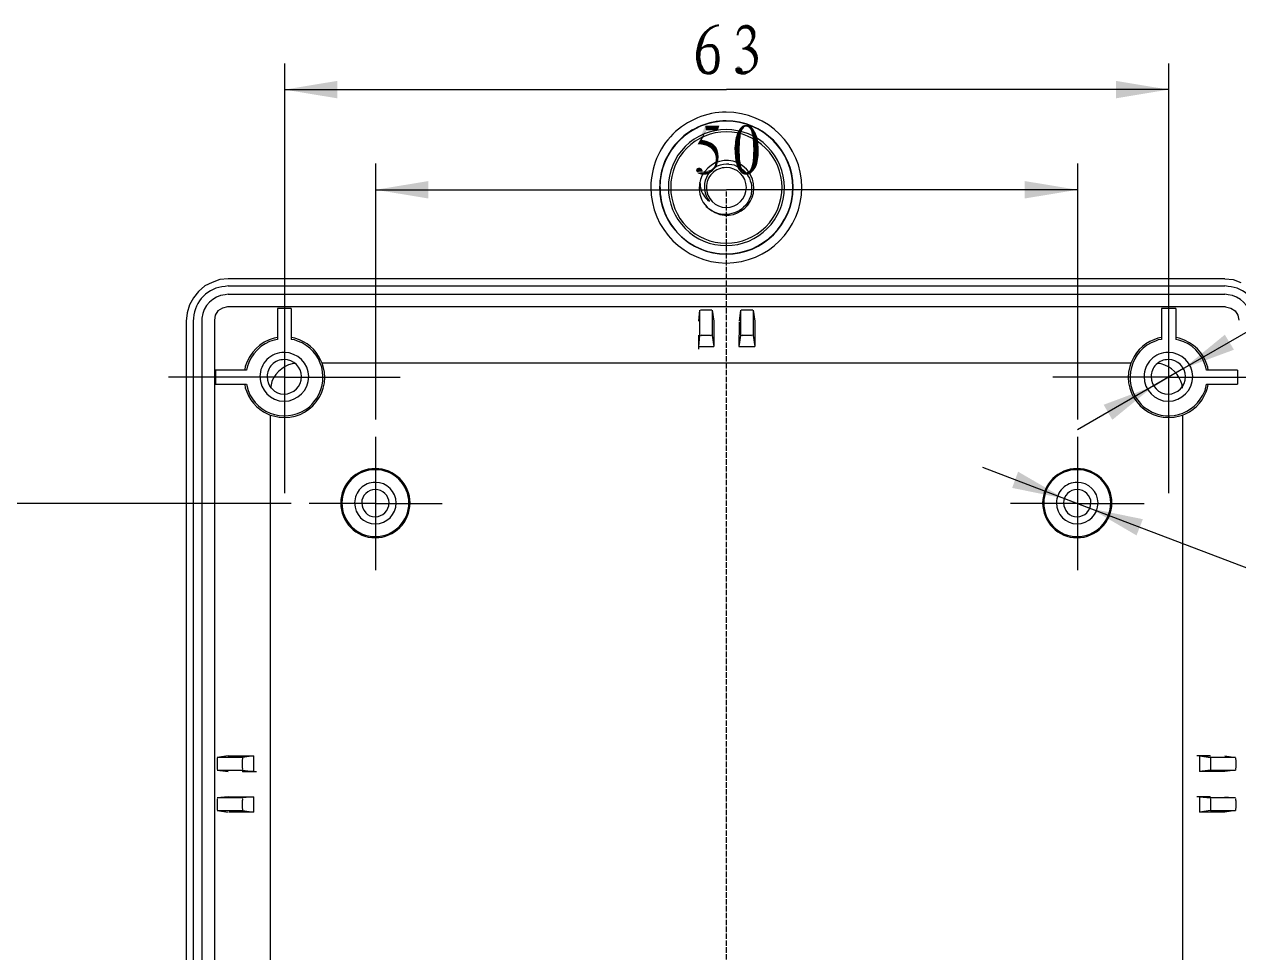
# Model space of a CAD drawing. Header units: millimetres. Extents: x 4 to 529, y -167 to 297.
# Drawn here: x 398.4 to 484.9, y 98.1 to 164.3 of the extents above; entities that cross this region are included whole.
import ezdxf

# ---------------------------------------------------------------- set-up
doc = ezdxf.new("R2010")
doc.units = ezdxf.units.MM
doc.linetypes.add('PDF_IMPORT', pattern=[1, 0.8, -0.2])
doc.layers.add('PDF_图层 1', color=7, linetype='Continuous', true_color=0x231f20)

msp = doc.modelspace()

# ---------------------------------------------------------------- linework, layer by layer
at = {"layer": 'PDF_图层 1', "color": 7, "lineweight": -3, "true_color": 0xffffff}
for points in [[(416.942, 161.468), (416.942, 145.351)], [(479.942, 161.468), (479.942, 145.351)], [(416.942, 159.605), (448.442, 159.605)], [(479.942, 159.605), (448.442, 159.605)], [(423.435, 154.327), (423.435, 136.093)], [(448.612, 154.299), (448.442, 154.299)], [(448.612, 154.299), (448.809, 154.27)], [(448.809, 154.27), (448.979, 154.242)], [(448.979, 154.242), (449.148, 154.157)], [(449.148, 154.158), (449.317, 154.073)], [(449.317, 154.073), (449.487, 153.988)], [(473.45, 154.327), (473.45, 136.093)], [(449.487, 153.988), (449.628, 153.875)], [(449.628, 153.875), (449.741, 153.762)], [(449.741, 153.762), (449.882, 153.621)], [(450.136, 153.565), (449.995, 153.762), (449.854, 153.932)], [(449.882, 153.621), (449.967, 153.452)], [(449.967, 153.452), (450.08, 153.283)], [(450.079, 153.283), (450.136, 153.113)], [(423.435, 152.464), (448.443, 152.464)], [(446.523, 153.029), (446.551, 152.887)], [(446.551, 152.887), (446.551, 152.746)], [(446.551, 152.746), (446.579, 152.605)], [(446.579, 152.605), (446.636, 152.464)], [(446.636, 152.464), (446.664, 152.351)], [(446.664, 152.351), (446.721, 152.21)], [(473.45, 152.464), (448.442, 152.464)], [(450.136, 153.113), (450.192, 152.944)], [(450.192, 152.944), (450.221, 152.746)], [(450.22, 152.379), (450.192, 152.182)], [(450.22, 152.746), (450.22, 152.549)], [(450.22, 152.549), (450.22, 152.379)], [(446.664, 151.787), (446.777, 151.561), (446.918, 151.391)], [(446.721, 152.21), (446.805, 152.097)], [(446.805, 152.097), (446.862, 151.984)], [(446.862, 151.984), (446.946, 151.899)], [(446.946, 151.899), (447.031, 151.786)], [(447.031, 151.787), (447.116, 151.702)], [(447.116, 151.702), (447.229, 151.645)], [(449.91, 151.504), (449.797, 151.335)], [(449.995, 151.645), (449.91, 151.504)], [(450.079, 151.843), (449.995, 151.646)], [(450.164, 152.012), (450.08, 151.843)], [(450.192, 152.182), (450.164, 152.012)], [(446.975, 151.307), (447.116, 151.166), (447.313, 151.024)], [(448.442, 150.714), (448.64, 150.714)], [(448.809, 150.77), (448.64, 150.714)], [(449.007, 150.827), (448.809, 150.77)], [(449.176, 150.883), (449.007, 150.827)], [(449.346, 150.968), (449.176, 150.883)], [(449.515, 151.081), (449.345, 150.968)], [(449.656, 151.222), (449.515, 151.081)], [(449.797, 151.335), (449.656, 151.222)], [(416.942, 147.355), (416.942, 144.109)], [(479.942, 147.355), (479.942, 144.109)], [(412.934, 146.113), (412.342, 146.057), (411.777, 145.859), (411.269, 145.605), (410.817, 145.21), (410.451, 144.758), (410.168, 144.25), (409.999, 143.686), (409.942, 143.093)], [(412.934, 145.605), (412.709, 145.577)], [(483.95, 146.113), (412.934, 146.113)], [(412.934, 145.605), (483.95, 145.605)], [(483.95, 146.113), (484.543, 146.057)], [(484.176, 145.577), (483.95, 145.605)], [(484.543, 146.057), (485.08, 145.859)], [(412.934, 145.013), (412.709, 144.984)], [(412.934, 145.013), (483.95, 145.013)], [(484.176, 144.984), (483.95, 145.012)], [(412.878, 144.109), (412.511, 144.025), (412.2, 143.827), (412.003, 143.517), (411.946, 143.178)], [(484.007, 144.109), (412.878, 144.109)], [(416.434, 143.996), (416.434, 141.795)], [(417.422, 143.996), (416.434, 143.996)], [(416.942, 144.109), (416.942, 139.113)], [(417.422, 143.996), (417.422, 141.795)], [(446.523, 143.883), (446.438, 143.093)], [(446.523, 143.883), (446.523, 142.077)], [(447.398, 143.883), (447.313, 143.883), (447.257, 143.883), (447.172, 143.883), (447.087, 143.883), (447.003, 143.883), (446.89, 143.883), (446.805, 143.883), (446.72, 143.883), (446.664, 143.883), (446.579, 143.883)], [(447.426, 143.883), (447.426, 142.077)], [(447.426, 143.883), (447.539, 143.093)], [(449.43, 143.883), (449.346, 143.093)], [(449.43, 143.883), (449.43, 142.077)], [(450.305, 143.883), (450.221, 143.883), (450.164, 143.883), (450.079, 143.883), (449.995, 143.883), (449.882, 143.883), (449.797, 143.883), (449.684, 143.883), (449.6, 143.883), (449.543, 143.883), (449.487, 143.883)], [(450.334, 143.883), (450.334, 142.077)], [(450.334, 143.883), (450.446, 143.093)], [(479.434, 143.996), (479.434, 141.795)], [(480.45, 143.996), (479.434, 143.996)], [(479.942, 144.109), (479.942, 139.113)], [(480.45, 143.996), (480.45, 141.795)], [(484.007, 144.109), (484.374, 144.025)], [(484.374, 144.025), (484.684, 143.827)], [(484.684, 143.827), (484.882, 143.516)], [(409.943, 143.093), (409.943, -2.919)], [(410.451, 143.319), (410.422, 143.093)], [(410.422, 143.093), (410.422, -2.919)], [(411.043, 143.319), (411.043, 143.093)], [(411.043, 143.093), (411.043, -2.919)], [(411.946, 143.178), (411.946, -2.975)], [(447.539, 143.093), (447.539, 142.811), (447.539, 142.133)], [(449.346, 143.037), (449.346, 142.67)], [(450.447, 143.093), (450.447, 142.811), (450.447, 142.133)], [(486.716, 143.008), (479.942, 139.113)], [(484.882, 143.516), (484.938, 143.178)], [(416.434, 141.936), (416.209, 141.879)], [(417.676, 141.879), (417.451, 141.936)], [(446.438, 142.105), (446.438, 141.287)], [(446.523, 142.077), (446.438, 141.287)], [(446.438, 142.077), (446.438, 141.399), (446.438, 141.089)], [(446.579, 142.105), (446.636, 142.077)], [(446.692, 142.105), (446.636, 142.077)], [(446.692, 142.105), (446.777, 142.105), (446.89, 142.105), (446.975, 142.105), (447.087, 142.105), (447.172, 142.105), (447.257, 142.105), (447.313, 142.077)], [(447.398, 142.105), (447.313, 142.077)], [(447.426, 142.077), (447.539, 141.287)], [(447.539, 142.105), (447.539, 141.287)], [(449.317, 142.105), (449.317, 141.287)], [(449.43, 142.077), (449.317, 141.287)], [(449.346, 142.67), (449.346, 142.133)], [(449.487, 142.105), (449.543, 142.077)], [(449.6, 142.105), (449.543, 142.077)], [(449.6, 142.105), (449.684, 142.105), (449.769, 142.105), (449.882, 142.105), (449.995, 142.105), (450.079, 142.105), (450.164, 142.105), (450.221, 142.077)], [(450.305, 142.105), (450.221, 142.077)], [(450.334, 142.077), (450.446, 141.287)], [(450.447, 142.105), (450.447, 141.287)], [(479.406, 141.936), (479.18, 141.879)], [(480.704, 141.879), (480.479, 141.936)], [(416.434, 141.795), (416.209, 141.738)], [(417.874, 141.682), (417.648, 141.766), (417.422, 141.795)], [(446.438, 141.287), (447.539, 141.287)], [(449.317, 141.287), (450.446, 141.287)], [(479.434, 141.795), (479.208, 141.766), (479.011, 141.682)], [(480.676, 141.738), (480.45, 141.795)], [(419.624, 140.101), (419.539, 140.299)], [(477.345, 140.299), (477.261, 140.101)], [(412.031, 139.593), (412.031, 138.605)], [(414.233, 139.593), (412.031, 139.593)], [(414.148, 139.875), (414.12, 139.65)], [(414.289, 139.819), (414.233, 139.593)], [(417.705, 140.073), (417.479, 140.045)], [(477.261, 140.101), (419.624, 140.101)], [(419.708, 139.875), (419.624, 140.101)], [(477.261, 140.101), (477.176, 139.875)], [(479.406, 140.045), (479.18, 140.073)], [(481.015, 139.734), (479.942, 139.113)], [(482.652, 139.593), (482.596, 139.819)], [(484.854, 139.593), (482.652, 139.593)], [(482.765, 139.593), (482.737, 139.819)], [(484.854, 139.593), (484.854, 138.605)], [(416.942, 139.113), (411.947, 139.113), (408.672, 139.113)], [(412.031, 138.605), (414.233, 138.605)], [(414.12, 138.577), (414.148, 138.351)], [(414.233, 138.605), (414.346, 138.154)], [(415.983, 138.549), (415.955, 138.323)], [(416.942, 139.113), (416.942, 134.089), (416.942, 130.843)], [(416.942, 139.113), (421.938, 139.113), (425.184, 139.113)], [(479.942, 139.113), (474.946, 139.113), (471.7, 139.113)], [(479.942, 139.113), (473.45, 135.359)], [(479.942, 139.113), (478.87, 138.464)], [(479.942, 139.113), (479.942, 134.089), (479.942, 130.843)], [(479.942, 139.113), (484.938, 139.113), (488.184, 139.113)], [(480.93, 138.323), (480.902, 138.549)], [(482.539, 138.153), (482.652, 138.605)], [(482.652, 138.605), (484.854, 138.605)], [(482.708, 138.351), (482.765, 138.577)], [(418.721, 136.996), (418.89, 137.166), (419.031, 137.335)], [(477.854, 137.335), (477.995, 137.166), (478.164, 136.996)], [(415.729, 136.488), (415.926, 136.404)], [(415.926, 136.404), (415.926, 3.771)], [(415.926, 136.404), (416.152, 136.347)], [(480.733, 136.347), (480.93, 136.404)], [(480.93, 136.404), (481.156, 136.488)], [(480.93, 136.404), (480.93, 3.771)], [(423.435, 134.851), (423.435, 130.109)], [(473.45, 134.851), (473.45, 130.109)], [(466.676, 132.678), (473.45, 130.109)], [(417.422, 130.109), (394.813, 130.109)], [(423.435, 130.109), (418.693, 130.109)], [(423.435, 130.109), (423.435, 125.339)], [(423.435, 130.109), (428.176, 130.109)], [(473.45, 130.109), (468.68, 130.109)], [(472.519, 130.448), (473.45, 130.109)], [(473.45, 130.109), (474.382, 129.742)], [(473.45, 130.109), (487.507, 124.746), (512.317, 124.746), (490.499, 124.746)], [(473.45, 130.109), (473.45, 125.339)], [(473.45, 130.109), (478.192, 130.109)], [(412.934, 112.101), (412.144, 111.988)], [(413.951, 111.988), (412.144, 111.988)], [(412.144, 111.96), (412.144, 111.875), (412.144, 111.819), (412.144, 111.734), (412.144, 111.65), (412.144, 111.537), (412.144, 111.452), (412.144, 111.367), (412.144, 111.254), (412.144, 111.198), (412.144, 111.141)], [(412.934, 112.101), (413.217, 112.101), (413.894, 112.101)], [(413.922, 112.101), (414.741, 112.101)], [(413.951, 111.875), (413.922, 111.819)], [(413.922, 111.819), (413.922, 111.734)], [(413.922, 111.734), (413.922, 111.65)], [(413.922, 111.65), (413.922, 111.537)], [(414.741, 112.101), (413.95, 111.988)], [(413.951, 111.96), (413.951, 111.875)], [(414.741, 112.101), (414.741, 111)], [(482.906, 112.101), (482.229, 112.101), (481.946, 112.101)], [(482.144, 112.101), (482.144, 111)], [(482.144, 112.101), (482.934, 112.101)], [(482.144, 112.101), (482.934, 111.988)], [(484.712, 111.988), (482.934, 111.988)], [(482.934, 111.96), (482.934, 111.875), (482.934, 111.819), (482.934, 111.734), (482.934, 111.65), (482.934, 111.537), (482.934, 111.452), (482.934, 111.339), (482.934, 111.254), (482.934, 111.198), (482.934, 111.141)], [(483.95, 112.101), (484.712, 111.988)], [(484.712, 111.96), (484.712, 111.875)], [(484.712, 111.875), (484.741, 111.819)], [(484.741, 111.819), (484.741, 111.734)], [(484.741, 111.734), (484.741, 111.65)], [(484.741, 111.65), (484.741, 111.537)], [(412.144, 111.085), (412.935, 111)], [(412.144, 111.085), (413.951, 111.085)], [(413.922, 111.537), (413.922, 111.452)], [(413.922, 111.452), (413.922, 111.339)], [(413.922, 111.339), (413.922, 111.254)], [(413.922, 111.254), (413.951, 111.198)], [(414.741, 111), (413.922, 111)], [(413.951, 111.198), (413.951, 111.141)], [(413.951, 111.085), (414.741, 111)], [(413.951, 111), (414.656, 111), (414.938, 111)], [(482.934, 111.085), (482.144, 111)], [(482.934, 111), (482.144, 111)], [(482.934, 111.085), (484.712, 111.085)], [(483.95, 111), (483.668, 111), (482.962, 111)], [(484.712, 111.085), (483.95, 111)], [(484.712, 111.198), (484.712, 111.141)], [(484.741, 111.254), (484.713, 111.198)], [(484.741, 111.537), (484.741, 111.452)], [(484.741, 111.452), (484.741, 111.367)], [(484.741, 111.367), (484.741, 111.254)], [(412.934, 109.194), (412.144, 109.109)], [(413.951, 109.109), (412.144, 109.109)], [(412.144, 109.053), (412.144, 108.996), (412.144, 108.94), (412.144, 108.827), (412.144, 108.742), (412.144, 108.658), (412.144, 108.545), (412.144, 108.46), (412.144, 108.375), (412.144, 108.319), (412.144, 108.234)], [(412.934, 109.194), (413.217, 109.194), (413.894, 109.194)], [(413.922, 109.194), (414.741, 109.194)], [(414.741, 109.194), (413.95, 109.109)], [(413.951, 109.053), (413.951, 108.968)], [(414.741, 109.194), (414.741, 108.093)], [(482.906, 109.194), (482.229, 109.194), (481.946, 109.194)], [(482.144, 109.194), (482.144, 108.093)], [(482.144, 109.194), (482.934, 109.194)], [(482.144, 109.194), (482.934, 109.109)], [(484.712, 109.109), (482.934, 109.109)], [(482.934, 109.053), (482.934, 108.968), (482.934, 108.912), (482.934, 108.827), (482.934, 108.742), (482.934, 108.63), (482.934, 108.545), (482.934, 108.46), (482.934, 108.375), (482.934, 108.319), (482.934, 108.234)], [(483.95, 109.194), (484.712, 109.109)], [(484.712, 109.053), (484.712, 108.968)], [(412.144, 108.206), (412.935, 108.093)], [(412.144, 108.206), (413.951, 108.206)], [(413.951, 108.968), (413.922, 108.912)], [(413.922, 108.912), (413.922, 108.827)], [(413.922, 108.827), (413.922, 108.742)], [(413.922, 108.742), (413.922, 108.629)], [(413.922, 108.629), (413.922, 108.545)], [(413.922, 108.545), (413.922, 108.46)], [(413.922, 108.46), (413.922, 108.347)], [(413.951, 108.319), (413.951, 108.234)], [(413.951, 108.206), (414.741, 108.093)], [(482.934, 108.206), (482.144, 108.093)], [(482.934, 108.206), (484.712, 108.206)], [(484.712, 108.206), (483.95, 108.093)], [(484.712, 108.968), (484.741, 108.912)], [(484.712, 108.319), (484.712, 108.234)], [(484.741, 108.375), (484.713, 108.319)], [(484.741, 108.912), (484.741, 108.827)], [(484.741, 108.827), (484.741, 108.742)], [(484.741, 108.742), (484.741, 108.658)], [(484.741, 108.658), (484.741, 108.545)], [(484.741, 108.545), (484.741, 108.46)], [(484.741, 108.46), (484.741, 108.375)], [(413.894, 108.093), (413.358, 108.093), (412.991, 108.093)], [(414.741, 108.093), (413.922, 108.093)], [(482.934, 108.093), (482.144, 108.093)], [(483.95, 108.093), (483.668, 108.093), (482.962, 108.093)]]:
    msp.add_lwpolyline(points, dxfattribs=at)
at = {"layer": 'PDF_图层 1', "color": 7, "linetype": 'PDF_IMPORT', "lineweight": -3, "ltscale": 0.487514, "true_color": 0xffffff}
msp.add_lwpolyline([(448.442, -12.177), (448.442, 152.351)], dxfattribs=at)
at = {"layer": 'PDF_图层 1', "color": 7, "lineweight": -3, "true_color": 0xffffff}
for centre, radius, start, end in [((448.412, 152.636), 5.361, 89.97456, 180.02544), ((448.421, 152.612), 5.385, 0.2316, 90.06916), ((448.406, 152.641), 4.734, 89.90564, 180.09436), ((448.422, 152.626), 4.734, 269.90564, 179.89825), ((448.401, 152.647), 4.108, 89.81601, 180.18399), ((448.426, 152.617), 4.758, 0.19644, 90.1436), ((448.432, 152.622), 4.132, 0.15075, 90.24035), ((448.39, 152.658), 3.927, 89.64408, 180.35592), ((448.443, 152.634), 3.951, 359.99357, 90.41423), ((448.486, 152.674), 1.625, 91.53944, 219.29741), ((448.4, 152.647), 1.398, 89.43519, 180.56481), ((448.436, 152.627), 5.385, 179.93084, 269.7684), ((448.43, 152.621), 4.758, 179.8564, 269.80356), ((448.41, 152.602), 4.71, 179.61384, 270.0441), ((448.425, 152.616), 4.132, 179.75965, 269.84925), ((448.414, 152.605), 3.951, 179.58577, 270.00643), ((448.397, 152.651), 5.409, 270.18693, 359.81307), ((448.402, 152.645), 4.782, 270.14598, 359.85402), ((448.407, 152.64), 4.156, 270.09278, 359.90722), ((448.419, 152.629), 3.975, 269.9335, 0.0665), ((448.408, 152.639), 1.446, 270.23973, 359.76027), ((448.339, 152.534), 1.823, 218.81161, 273.26342), ((416.903, 139.153), 1.711, 89.62695, 180.37305), ((416.905, 139.151), 1.205, 89.57118, 180.42882), ((479.903, 139.153), 1.711, 89.62695, 180.37305), ((479.905, 139.151), 1.205, 89.57118, 180.42882), ((416.905, 139.15), 1.759, 270.28622, 359.71378), ((416.903, 139.153), 1.253, 270.50195, 359.49805), ((479.905, 139.15), 1.759, 270.28622, 359.71378), ((479.903, 139.153), 1.253, 270.50195, 359.49805), ((416.942, 139.121), 2.771, 200.4388, 309.92856), ((423.408, 130.136), 2.457, 90.04113, 179.95887), ((423.385, 130.159), 2.349, 89.46998, 180.53002), ((423.432, 130.135), 2.373, 0.05237, 90.62568), ((473.424, 130.136), 2.457, 90.04113, 179.95887), ((473.4, 130.159), 2.349, 89.46998, 180.53002), ((473.448, 130.135), 2.373, 0.05237, 90.62568), ((423.396, 130.148), 1.458, 89.60388, 180.39612), ((473.412, 130.148), 1.458, 89.60388, 180.39612), ((423.398, 130.145), 0.952, 89.52116, 180.47884), ((473.414, 130.145), 0.952, 89.52116, 180.47884), ((423.408, 130.112), 2.373, 179.37432, 269.94763), ((423.384, 130.159), 2.506, 270.50195, 359.49805), ((423.408, 130.135), 2.397, 269.95185, 0.04815), ((423.396, 130.147), 1.506, 270.37573, 359.62427), ((423.394, 130.15), 1, 270.69331, 359.30669), ((473.424, 130.112), 2.373, 179.37432, 269.94763), ((473.4, 130.159), 2.506, 270.50195, 359.49805), ((473.424, 130.135), 2.397, 269.95185, 0.04815), ((473.412, 130.147), 1.506, 270.37573, 359.62427), ((473.41, 130.15), 1, 270.69331, 359.30669)]:
    msp.add_arc(centre, radius, start, end, dxfattribs=at)
for points in [[(449.854, 153.932), (448.327, 155.53), (445.795, 153.806), (446.664, 151.787)], [(449.854, 152.633), (449.854, 153.424), (449.204, 154.045), (448.414, 154.045)], [(447.313, 151.024), (449.027, 149.82), (451.13, 151.725), (450.136, 153.565)], [(447.003, 152.633), (447.003, 151.843), (447.624, 151.194), (448.414, 151.194)], [(412.709, 145.577), (411.495, 145.506), (410.54, 144.518), (410.451, 143.319)], [(486.434, 143.319), (486.337, 144.488), (485.376, 145.506), (484.176, 145.577)], [(412.709, 144.984), (411.825, 144.888), (411.155, 144.197), (411.043, 143.319)], [(485.841, 143.319), (485.712, 144.189), (485.057, 144.891), (484.176, 144.984)], [(416.209, 141.879), (415.176, 141.634), (414.485, 140.858), (414.148, 139.875)], [(416.209, 141.738), (415.33, 141.555), (414.471, 140.698), (414.289, 139.819)], [(419.539, 140.299), (419.104, 141.156), (418.589, 141.592), (417.676, 141.879)], [(419.031, 137.335), (420.265, 138.774), (419.673, 141.046), (417.874, 141.682)], [(479.011, 141.682), (477.22, 141.074), (476.593, 138.735), (477.854, 137.335)], [(479.18, 141.879), (478.379, 141.635), (477.662, 141.081), (477.345, 140.299)], [(482.596, 139.819), (482.351, 140.73), (481.608, 141.529), (480.676, 141.738)], [(482.737, 139.819), (482.408, 140.89), (481.761, 141.522), (480.704, 141.879)], [(418.664, 139.142), (418.664, 140.101), (417.874, 140.863), (416.914, 140.863)], [(418.156, 139.142), (418.156, 139.819), (417.592, 140.355), (416.914, 140.355)], [(481.664, 139.142), (481.664, 140.101), (480.874, 140.863), (479.914, 140.863)], [(481.156, 139.142), (481.156, 139.819), (480.591, 140.355), (479.914, 140.355)], [(417.479, 140.045), (416.818, 139.939), (416.079, 139.207), (415.983, 138.549)], [(416.152, 136.347), (418.298, 135.722), (420.295, 137.713), (419.708, 139.875)], [(477.176, 139.875), (476.57, 137.713), (478.588, 135.716), (480.733, 136.347)], [(480.902, 138.549), (480.717, 139.275), (480.142, 139.872), (479.406, 140.045)], [(415.192, 139.142), (415.192, 138.182), (415.954, 137.392), (416.914, 137.392)], [(415.7, 139.142), (415.7, 138.464), (416.237, 137.9), (416.914, 137.9)], [(478.192, 139.142), (478.192, 138.182), (478.955, 137.392), (479.914, 137.392)], [(478.7, 139.142), (478.7, 138.464), (479.237, 137.9), (479.914, 137.9)], [(414.148, 138.351), (414.387, 137.538), (414.947, 136.844), (415.729, 136.488)], [(478.164, 136.996), (479.715, 135.775), (481.798, 136.345), (482.539, 138.153)], [(481.156, 136.488), (481.9, 136.851), (482.513, 137.536), (482.708, 138.351)], [(425.89, 130.137), (425.89, 131.492), (424.761, 132.593), (423.406, 132.593)], [(475.906, 130.137), (475.906, 131.492), (474.777, 132.593), (473.422, 132.593)], [(424.902, 130.137), (424.902, 130.956), (424.225, 131.605), (423.406, 131.605)], [(474.918, 130.137), (474.918, 130.956), (474.241, 131.605), (473.422, 131.605)], [(424.394, 130.137), (424.394, 130.674), (423.943, 131.097), (423.406, 131.097)], [(474.41, 130.137), (474.41, 130.674), (473.958, 131.097), (473.422, 131.097)], [(420.951, 130.137), (420.951, 128.783), (422.051, 127.654), (423.406, 127.654)], [(421.938, 130.137), (421.938, 129.319), (422.588, 128.641), (423.406, 128.641)], [(422.447, 130.137), (422.447, 129.601), (422.87, 129.15), (423.406, 129.15)], [(470.966, 130.137), (470.966, 128.783), (472.067, 127.654), (473.422, 127.654)], [(471.954, 130.137), (471.954, 129.319), (472.604, 128.641), (473.422, 128.641)], [(472.463, 130.137), (472.463, 129.601), (472.886, 129.15), (473.422, 129.15)]]:
    msp.add_open_spline(points, degree=3, dxfattribs=at)
at = {"layer": 'PDF_图层 1', "color": 7, "true_color": 0xffffff, "transparency": 33554559}
for points in [[(446.72, 163.557), (447.031, 163.585), (447.144, 163.726)], [(446.862, 163.726), (446.72, 163.557), (447.144, 163.726)], [(446.721, 163.557), (446.947, 163.444), (447.031, 163.585)], [(447.059, 163.895), (446.862, 163.726), (447.285, 163.868)], [(446.862, 163.726), (447.144, 163.726), (447.285, 163.868)], [(447.059, 163.895), (447.426, 163.952), (447.568, 164.037)], [(447.059, 163.895), (447.285, 163.868), (447.426, 163.952)], [(447.257, 164.065), (447.06, 163.895), (447.568, 164.037)], [(447.454, 164.149), (447.257, 164.065), (447.906, 164.121)], [(447.257, 164.065), (447.737, 164.093), (447.906, 164.121)], [(447.257, 164.065), (447.568, 164.037), (447.737, 164.093)], [(447.68, 164.234), (447.454, 164.149), (447.906, 164.262)], [(447.906, 164.263), (447.455, 164.15), (447.906, 164.121)], [(449.176, 163.613), (449.148, 163.472), (449.318, 163.585)], [(449.148, 163.472), (449.29, 163.472), (449.317, 163.585)], [(449.176, 163.613), (449.318, 163.585), (449.345, 163.698)], [(449.204, 163.754), (449.177, 163.613), (449.345, 163.698)], [(449.261, 163.867), (449.204, 163.755), (449.458, 163.839)], [(449.204, 163.754), (449.402, 163.782), (449.458, 163.839)], [(449.204, 163.754), (449.345, 163.698), (449.402, 163.782)], [(449.317, 163.98), (449.261, 163.868), (449.684, 163.952)], [(449.261, 163.867), (449.6, 163.924), (449.684, 163.952)], [(449.261, 163.867), (449.515, 163.895), (449.6, 163.924)], [(449.261, 163.867), (449.458, 163.839), (449.515, 163.895)], [(449.402, 164.065), (449.317, 163.98), (450.334, 164.008)], [(449.317, 163.98), (449.684, 163.952), (450.334, 164.008)], [(450.136, 164.149), (449.402, 164.065), (450.249, 164.093)], [(449.487, 164.149), (449.402, 164.065), (450.136, 164.149)], [(450.249, 164.093), (449.402, 164.065), (450.334, 164.008)], [(449.571, 164.178), (449.487, 164.15), (450.051, 164.206)], [(450.051, 164.206), (449.487, 164.149), (450.136, 164.149)], [(449.656, 164.206), (449.571, 164.178), (450.051, 164.206)], [(449.797, 164.234), (449.656, 164.206), (449.967, 164.234)], [(449.967, 164.234), (449.656, 164.206), (450.051, 164.206)], [(449.684, 163.952), (449.769, 163.952), (450.334, 164.009)], [(449.769, 163.952), (449.882, 163.952), (450.334, 164.009)], [(449.882, 163.952), (449.967, 163.924), (450.333, 164.009)], [(450.334, 164.008), (449.967, 163.924), (450.418, 163.896)], [(449.967, 163.924), (450.051, 163.867), (450.418, 163.896)], [(450.051, 163.867), (450.108, 163.782), (450.418, 163.895)], [(450.418, 163.895), (450.108, 163.783), (450.475, 163.783)], [(450.108, 163.782), (450.164, 163.698), (450.474, 163.782)], [(450.475, 163.782), (450.164, 163.698), (450.503, 163.641)], [(450.164, 163.698), (450.192, 163.585), (450.503, 163.641)], [(450.193, 163.585), (450.22, 163.5), (450.503, 163.642)], [(450.503, 163.641), (450.221, 163.5), (450.503, 163.5)], [(446.382, 162.823), (446.325, 162.541), (446.693, 162.738)], [(446.325, 162.541), (446.664, 162.625), (446.692, 162.738)], [(446.467, 163.077), (446.382, 162.823), (446.805, 163.049)], [(446.382, 162.823), (446.749, 162.879), (446.805, 163.049)], [(446.382, 162.823), (446.693, 162.738), (446.749, 162.879)], [(446.579, 163.331), (446.467, 163.077), (446.862, 163.246)], [(446.467, 163.077), (446.805, 163.049), (446.862, 163.246)], [(446.72, 163.557), (446.579, 163.331), (446.947, 163.444)], [(446.579, 163.331), (446.862, 163.246), (446.946, 163.443)], [(447.595, 162.795), (446.664, 162.625), (447.708, 162.682)], [(446.918, 162.795), (446.664, 162.625), (447.595, 162.795)], [(447.003, 162.823), (446.919, 162.795), (447.454, 162.851)], [(447.454, 162.851), (446.919, 162.794), (447.596, 162.794)], [(447.314, 162.851), (447.003, 162.823), (447.455, 162.851)], [(447.2, 162.851), (447.003, 162.823), (447.313, 162.851)], [(447.087, 162.851), (447.003, 162.823), (447.2, 162.851)], [(449.91, 162.71), (449.769, 162.654), (450.108, 162.682)], [(449.995, 162.823), (449.91, 162.71), (450.277, 162.908)], [(449.91, 162.71), (450.108, 162.682), (450.277, 162.908)], [(450.108, 162.936), (449.995, 162.823), (450.277, 162.908)], [(450.164, 163.077), (450.108, 162.935), (450.39, 163.105)], [(450.108, 162.936), (450.277, 162.908), (450.39, 163.105)], [(450.22, 163.218), (450.164, 163.077), (450.39, 163.105)], [(450.22, 163.359), (450.475, 163.303), (450.503, 163.501)], [(450.22, 163.5), (450.22, 163.359), (450.503, 163.5)], [(450.22, 163.359), (450.22, 163.218), (450.475, 163.303)], [(450.22, 163.218), (450.39, 163.105), (450.475, 163.303)], [(446.325, 162.541), (446.269, 162.287), (446.749, 162.512)], [(446.269, 162.287), (446.664, 162.428), (446.749, 162.512)], [(446.269, 162.287), (446.608, 162.315), (446.664, 162.428)], [(446.608, 162.315), (446.269, 162.287), (446.608, 162.23)], [(446.269, 162.287), (446.269, 162.004), (446.608, 162.23)], [(446.608, 162.23), (446.269, 162.004), (446.608, 162.146)], [(446.269, 162.004), (446.579, 162.004), (446.608, 162.146)], [(446.579, 162.004), (446.269, 161.751), (446.579, 161.863)], [(446.269, 162.004), (446.269, 161.751), (446.579, 162.004)], [(446.579, 161.863), (446.269, 161.751), (446.608, 161.722)], [(446.325, 162.541), (446.946, 162.597), (447.087, 162.625)], [(446.664, 162.625), (446.325, 162.541), (447.087, 162.625)], [(446.325, 162.541), (446.833, 162.569), (446.946, 162.597)], [(446.325, 162.541), (446.749, 162.512), (446.833, 162.569)], [(446.664, 162.625), (447.087, 162.625), (447.708, 162.682)], [(447.087, 162.625), (447.257, 162.625), (447.708, 162.682)], [(447.257, 162.625), (447.341, 162.625), (447.708, 162.682)], [(447.341, 162.625), (447.427, 162.597), (447.708, 162.682)], [(447.426, 162.597), (447.511, 162.512), (447.793, 162.569)], [(447.709, 162.682), (447.427, 162.597), (447.793, 162.569)], [(447.511, 162.512), (447.539, 162.456), (447.793, 162.569)], [(447.793, 162.569), (447.539, 162.456), (447.878, 162.4)], [(447.539, 162.456), (447.596, 162.343), (447.878, 162.399)], [(447.595, 162.343), (447.624, 162.202), (447.878, 162.4)], [(447.878, 162.4), (447.624, 162.202), (447.906, 162.202)], [(447.624, 162.202), (447.652, 162.061), (447.906, 162.202)], [(447.906, 162.202), (447.652, 162.061), (447.934, 162.004)], [(447.652, 162.061), (447.652, 161.892), (447.934, 162.004)], [(447.934, 162.004), (447.652, 161.892), (447.962, 161.807)], [(447.652, 161.892), (447.652, 161.722), (447.963, 161.807)], [(449.571, 162.597), (449.571, 162.456), (449.684, 162.597)], [(449.571, 162.456), (449.769, 162.456), (450.362, 162.541)], [(449.684, 162.597), (449.572, 162.456), (450.362, 162.54)], [(450.249, 162.625), (449.684, 162.597), (450.362, 162.541)], [(449.769, 162.654), (449.685, 162.597), (450.249, 162.625)], [(450.108, 162.682), (449.769, 162.654), (450.249, 162.625)], [(450.362, 162.541), (449.769, 162.456), (450.447, 162.428)], [(449.769, 162.456), (449.939, 162.399), (450.447, 162.428)], [(450.447, 162.428), (449.939, 162.4), (450.531, 162.343)], [(449.939, 162.4), (450.08, 162.315), (450.531, 162.343)], [(450.079, 162.315), (450.192, 162.23), (450.531, 162.343)], [(450.531, 162.343), (450.193, 162.23), (450.588, 162.23)], [(450.193, 162.23), (450.277, 162.117), (450.588, 162.23)], [(450.588, 162.23), (450.277, 162.117), (450.644, 162.089)], [(450.277, 162.117), (450.334, 162.004), (450.644, 162.089)], [(450.644, 162.089), (450.333, 162.004), (450.672, 161.919)], [(450.334, 162.004), (450.39, 161.835), (450.672, 161.919)], [(450.672, 161.919), (450.39, 161.835), (450.672, 161.751)], [(450.39, 161.835), (450.39, 161.722), (450.672, 161.751)], [(446.269, 161.751), (446.325, 161.497), (446.608, 161.722)], [(446.608, 161.722), (446.325, 161.496), (446.636, 161.581)], [(446.636, 161.581), (446.325, 161.497), (446.664, 161.411)], [(446.325, 161.497), (446.382, 161.27), (446.664, 161.411)], [(446.664, 161.411), (446.382, 161.27), (446.749, 161.27)], [(446.382, 161.27), (446.467, 161.073), (446.749, 161.27)], [(446.749, 161.27), (446.467, 161.073), (446.806, 161.129)], [(446.805, 161.129), (446.467, 161.073), (446.89, 161.017)], [(446.467, 161.073), (446.523, 160.96), (446.89, 161.016)], [(446.89, 161.016), (446.523, 160.96), (446.974, 160.932)], [(447.228, 160.903), (447.144, 160.876), (447.765, 160.988)], [(447.144, 160.875), (447.652, 160.847), (447.765, 160.988)], [(447.314, 160.932), (447.228, 160.904), (447.765, 160.988)], [(447.426, 160.988), (447.314, 160.932), (447.765, 160.988)], [(447.483, 161.045), (447.426, 160.988), (447.85, 161.157)], [(447.427, 160.988), (447.765, 160.988), (447.85, 161.157)], [(447.539, 161.129), (447.483, 161.045), (447.85, 161.157)], [(447.568, 161.214), (447.539, 161.129), (447.85, 161.157)], [(447.595, 161.298), (447.568, 161.214), (447.906, 161.355)], [(447.568, 161.214), (447.85, 161.157), (447.906, 161.355)], [(447.624, 161.44), (447.596, 161.298), (447.906, 161.355)], [(447.652, 161.722), (447.624, 161.581), (447.963, 161.807)], [(447.624, 161.581), (447.934, 161.553), (447.963, 161.807)], [(447.624, 161.581), (447.624, 161.44), (447.934, 161.553)], [(447.624, 161.44), (447.906, 161.355), (447.934, 161.552)], [(449.12, 161.157), (449.063, 161.101), (449.487, 161.157)], [(449.487, 161.157), (449.063, 161.101), (449.515, 161.101)], [(449.063, 161.101), (449.063, 160.988), (449.515, 161.101)], [(449.063, 160.96), (449.091, 160.903), (449.571, 161.017)], [(449.063, 160.988), (449.063, 160.96), (449.571, 161.016)], [(449.515, 161.101), (449.064, 160.988), (449.572, 161.016)], [(449.571, 161.016), (449.091, 160.904), (449.6, 160.904)], [(449.176, 161.214), (449.119, 161.157), (449.43, 161.186)], [(449.43, 161.186), (449.119, 161.158), (449.487, 161.158)], [(449.261, 161.242), (449.176, 161.214), (449.345, 161.242)], [(449.345, 161.242), (449.176, 161.214), (449.43, 161.186)], [(450.136, 161.045), (449.995, 160.96), (450.305, 161.017)], [(449.995, 160.96), (450.108, 160.847), (450.305, 161.017)], [(450.22, 161.157), (450.136, 161.045), (450.475, 161.186)], [(450.136, 161.045), (450.305, 161.017), (450.475, 161.186)], [(450.305, 161.27), (450.22, 161.158), (450.475, 161.186)], [(450.362, 161.411), (450.305, 161.27), (450.588, 161.355)], [(450.305, 161.27), (450.475, 161.186), (450.587, 161.355)], [(450.362, 161.411), (450.588, 161.355), (450.644, 161.553)], [(450.39, 161.552), (450.362, 161.411), (450.644, 161.552)], [(450.39, 161.722), (450.39, 161.552), (450.672, 161.75)], [(450.39, 161.552), (450.644, 161.552), (450.672, 161.75)], [(416.942, 159.605), (420.696, 158.984), (420.696, 160.226)], [(446.523, 160.96), (446.608, 160.903), (446.974, 160.932)], [(446.974, 160.932), (446.608, 160.904), (447.06, 160.904)], [(446.608, 160.903), (446.664, 160.819), (447.059, 160.903)], [(447.059, 160.903), (446.664, 160.819), (447.144, 160.876)], [(447.144, 160.875), (446.664, 160.818), (447.652, 160.847)], [(446.664, 160.819), (446.749, 160.762), (447.652, 160.847)], [(446.749, 160.762), (446.833, 160.734), (447.652, 160.847)], [(446.833, 160.734), (447.483, 160.734), (447.652, 160.847)], [(446.833, 160.734), (446.919, 160.706), (447.483, 160.734)], [(446.918, 160.706), (447.031, 160.678), (447.483, 160.734)], [(447.031, 160.678), (447.116, 160.678), (447.483, 160.734)], [(447.116, 160.678), (447.313, 160.678), (447.483, 160.734)], [(449.091, 160.903), (449.12, 160.847), (449.6, 160.903)], [(449.6, 160.903), (449.119, 160.847), (450.108, 160.847)], [(449.12, 160.847), (449.177, 160.791), (450.108, 160.847)], [(449.176, 160.791), (449.939, 160.763), (450.108, 160.847)], [(449.176, 160.791), (449.261, 160.734), (449.939, 160.763)], [(449.261, 160.734), (449.374, 160.706), (449.939, 160.762)], [(449.374, 160.706), (449.487, 160.678), (449.939, 160.763)], [(449.487, 160.678), (449.628, 160.678), (449.938, 160.762)], [(449.797, 160.932), (449.6, 160.904), (450.108, 160.847)], [(449.628, 160.678), (449.769, 160.678), (449.939, 160.762)], [(449.995, 160.96), (449.797, 160.932), (450.108, 160.847)], [(479.942, 159.605), (476.188, 160.226), (476.188, 158.984)], [(446.975, 156.698), (446.382, 155.71), (446.918, 157.037)], [(446.975, 156.698), (446.692, 156.02), (446.382, 155.71)], [(446.918, 157.037), (446.974, 156.698), (447.934, 157.037)], [(446.974, 156.698), (447.822, 156.698), (447.934, 157.037)], [(449.345, 156.783), (449.233, 156.585), (449.6, 156.783)], [(449.233, 156.585), (449.571, 156.726), (449.6, 156.782)], [(449.233, 156.585), (449.515, 156.642), (449.571, 156.726)], [(449.233, 156.585), (449.487, 156.528), (449.515, 156.642)], [(449.345, 156.783), (449.685, 156.895), (449.712, 156.924)], [(449.458, 156.924), (449.345, 156.782), (449.712, 156.924)], [(449.345, 156.783), (449.656, 156.839), (449.685, 156.895)], [(449.345, 156.783), (449.6, 156.783), (449.656, 156.839)], [(449.458, 156.924), (449.769, 156.952), (450.136, 157.036)], [(449.458, 156.924), (449.712, 156.924), (449.769, 156.952)], [(449.571, 157.037), (449.459, 156.924), (450.136, 157.037)], [(450.051, 157.065), (449.571, 157.037), (450.136, 157.037)], [(449.684, 157.065), (449.572, 157.037), (450.051, 157.065)], [(449.854, 157.093), (449.684, 157.065), (450.051, 157.065)], [(449.769, 156.952), (449.854, 156.952), (450.136, 157.037)], [(449.854, 156.952), (449.91, 156.952), (450.136, 157.037)], [(449.91, 156.952), (449.967, 156.924), (450.136, 157.037)], [(450.136, 157.037), (449.967, 156.924), (450.249, 156.924)], [(449.967, 156.924), (450.023, 156.896), (450.249, 156.924)], [(450.023, 156.896), (450.08, 156.839), (450.249, 156.923)], [(450.079, 156.839), (450.108, 156.782), (450.249, 156.924)], [(450.249, 156.924), (450.108, 156.782), (450.362, 156.782)], [(450.108, 156.783), (450.164, 156.726), (450.362, 156.783)], [(450.164, 156.726), (450.192, 156.642), (450.362, 156.783)], [(450.362, 156.783), (450.193, 156.641), (450.474, 156.585)], [(450.193, 156.642), (450.22, 156.529), (450.474, 156.585)], [(446.692, 156.02), (446.382, 155.71), (446.974, 155.964)], [(446.974, 155.964), (446.382, 155.71), (447.201, 155.879)], [(447.2, 155.879), (446.382, 155.71), (447.398, 155.795)], [(446.382, 155.71), (446.551, 155.71), (447.398, 155.795)], [(446.551, 155.71), (446.693, 155.682), (447.398, 155.795)], [(446.692, 155.682), (446.834, 155.654), (447.398, 155.795)], [(447.398, 155.795), (446.833, 155.653), (447.568, 155.653)], [(449.035, 155.851), (449.035, 155.71), (449.402, 155.851)], [(449.063, 156.02), (449.036, 155.851), (449.402, 156.02)], [(449.402, 156.02), (449.036, 155.851), (449.402, 155.851)], [(449.402, 155.851), (449.036, 155.71), (449.402, 155.71)], [(449.063, 156.02), (449.402, 156.02), (449.43, 156.162)], [(449.091, 156.19), (449.064, 156.02), (449.43, 156.162)], [(449.148, 156.331), (449.091, 156.19), (449.459, 156.303)], [(449.091, 156.19), (449.43, 156.162), (449.458, 156.303)], [(449.176, 156.472), (449.148, 156.331), (449.458, 156.415)], [(449.458, 156.415), (449.148, 156.331), (449.458, 156.303)], [(449.233, 156.585), (449.176, 156.472), (449.487, 156.528)], [(449.176, 156.472), (449.458, 156.415), (449.487, 156.529)], [(450.475, 156.585), (450.22, 156.528), (450.531, 156.472)], [(450.22, 156.529), (450.249, 156.416), (450.531, 156.472)], [(450.531, 156.472), (450.249, 156.415), (450.588, 156.331)], [(450.249, 156.415), (450.277, 156.303), (450.588, 156.331)], [(450.588, 156.331), (450.277, 156.303), (450.644, 156.19)], [(450.277, 156.303), (450.305, 156.161), (450.644, 156.19)], [(450.305, 156.161), (450.305, 156.02), (450.644, 156.19)], [(450.644, 156.19), (450.305, 156.02), (450.672, 156.02)], [(450.305, 156.02), (450.333, 155.851), (450.672, 156.02)], [(450.672, 156.02), (450.334, 155.851), (450.7, 155.851)], [(450.334, 155.851), (450.334, 155.71), (450.7, 155.851)], [(450.701, 155.851), (450.334, 155.71), (450.701, 155.71)], [(446.833, 155.653), (446.946, 155.626), (447.568, 155.653)], [(446.946, 155.625), (447.088, 155.569), (447.567, 155.653)], [(447.087, 155.569), (447.173, 155.512), (447.568, 155.653)], [(447.568, 155.653), (447.172, 155.512), (447.709, 155.512)], [(447.173, 155.512), (447.285, 155.456), (447.708, 155.512)], [(447.285, 155.456), (447.37, 155.371), (447.709, 155.513)], [(447.709, 155.512), (447.37, 155.371), (447.793, 155.315)], [(447.37, 155.371), (447.483, 155.23), (447.793, 155.314)], [(447.793, 155.315), (447.483, 155.23), (447.85, 155.089)], [(447.483, 155.23), (447.595, 155.061), (447.85, 155.089)], [(447.595, 155.061), (447.652, 154.864), (447.85, 155.089)], [(447.85, 155.089), (447.652, 154.863), (447.878, 154.807)], [(449.035, 155.71), (449.007, 155.513), (449.402, 155.71)], [(449.007, 155.512), (449.374, 155.512), (449.402, 155.71)], [(449.007, 155.512), (449.007, 155.315), (449.374, 155.512)], [(449.374, 155.512), (449.007, 155.315), (449.374, 155.315)], [(449.007, 155.315), (449.035, 154.92), (449.374, 155.315)], [(449.374, 155.315), (449.035, 154.92), (449.374, 155.118)], [(449.374, 155.117), (449.035, 154.92), (449.402, 154.948)], [(449.035, 154.92), (449.063, 154.581), (449.402, 154.779)], [(449.402, 154.948), (449.036, 154.92), (449.402, 154.779)], [(450.729, 155.315), (450.333, 155.118), (450.729, 155.118)], [(450.729, 155.117), (450.333, 154.948), (450.729, 154.92)], [(450.334, 155.71), (450.334, 155.513), (450.7, 155.71)], [(450.701, 155.71), (450.334, 155.513), (450.728, 155.513)], [(450.334, 155.512), (450.362, 155.315), (450.729, 155.512)], [(450.362, 155.315), (450.334, 155.118), (450.728, 155.315)], [(450.334, 155.117), (450.334, 154.948), (450.729, 155.117)], [(450.334, 154.948), (450.334, 154.779), (450.729, 154.92)], [(450.334, 154.779), (450.7, 154.75), (450.729, 154.92)], [(450.729, 155.512), (450.362, 155.315), (450.729, 155.315)], [(446.495, 154.045), (446.382, 154.016), (446.579, 154.016)], [(447.483, 154.016), (447.426, 153.96), (447.709, 154.073)], [(447.427, 153.96), (447.568, 153.932), (447.708, 154.073)], [(447.568, 154.129), (447.483, 154.016), (447.709, 154.073)], [(447.624, 154.27), (447.567, 154.129), (447.793, 154.298)], [(447.568, 154.129), (447.709, 154.073), (447.793, 154.299)], [(447.652, 154.468), (447.624, 154.27), (447.793, 154.299)], [(447.652, 154.863), (447.68, 154.666), (447.878, 154.806)], [(447.68, 154.666), (447.652, 154.468), (447.85, 154.553)], [(447.652, 154.468), (447.793, 154.299), (447.85, 154.553)], [(447.68, 154.666), (447.85, 154.553), (447.878, 154.807)], [(449.402, 154.779), (449.063, 154.581), (449.402, 154.609)], [(449.402, 154.609), (449.063, 154.581), (449.43, 154.468)], [(449.063, 154.581), (449.148, 154.27), (449.43, 154.468)], [(449.43, 154.468), (449.148, 154.27), (449.458, 154.355)], [(449.458, 154.355), (449.148, 154.27), (449.458, 154.242)], [(449.148, 154.27), (449.233, 154.016), (449.459, 154.242)], [(449.458, 154.242), (449.233, 154.016), (449.487, 154.129)], [(449.487, 154.129), (449.233, 154.016), (449.543, 153.988)], [(450.164, 153.988), (450.503, 154.016), (450.559, 154.129)], [(450.22, 154.129), (450.164, 153.988), (450.559, 154.129)], [(450.22, 154.129), (450.559, 154.129), (450.616, 154.27)], [(450.249, 154.242), (450.221, 154.129), (450.616, 154.27)], [(450.277, 154.355), (450.249, 154.242), (450.616, 154.27)], [(450.305, 154.468), (450.277, 154.355), (450.644, 154.411)], [(450.277, 154.355), (450.616, 154.27), (450.644, 154.412)], [(450.334, 154.779), (450.305, 154.609), (450.7, 154.75)], [(450.305, 154.609), (450.672, 154.581), (450.701, 154.75)], [(450.305, 154.609), (450.305, 154.468), (450.672, 154.581)], [(450.305, 154.468), (450.644, 154.411), (450.672, 154.581)], [(446.297, 153.904), (446.269, 153.847), (446.721, 153.875)], [(446.269, 153.847), (446.297, 153.79), (446.72, 153.875)], [(446.636, 153.988), (446.297, 153.932), (446.693, 153.932)], [(446.297, 153.932), (446.297, 153.904), (446.693, 153.932)], [(446.692, 153.932), (446.297, 153.904), (446.72, 153.875)], [(446.72, 153.875), (446.297, 153.79), (446.749, 153.762)], [(446.297, 153.79), (446.325, 153.734), (446.749, 153.762)], [(446.325, 153.988), (446.298, 153.932), (446.636, 153.988)], [(446.382, 154.016), (446.325, 153.988), (446.579, 154.016)], [(446.579, 154.016), (446.325, 153.988), (446.636, 153.988)], [(446.749, 153.762), (446.325, 153.734), (447.426, 153.762)], [(446.325, 153.734), (446.354, 153.678), (447.426, 153.762)], [(446.354, 153.678), (447.257, 153.65), (447.426, 153.762)], [(446.354, 153.678), (446.41, 153.621), (447.257, 153.65)], [(446.41, 153.621), (446.495, 153.593), (447.257, 153.649)], [(446.495, 153.593), (446.579, 153.565), (447.257, 153.65)], [(446.579, 153.565), (447.087, 153.565), (447.257, 153.649)], [(446.579, 153.565), (446.72, 153.537), (447.087, 153.565)], [(446.721, 153.536), (446.89, 153.536), (447.087, 153.565)], [(446.89, 153.79), (446.749, 153.762), (447.003, 153.79)], [(447.003, 153.79), (446.749, 153.762), (447.427, 153.762)], [(447.116, 153.819), (447.003, 153.791), (447.567, 153.932)], [(447.003, 153.79), (447.426, 153.762), (447.568, 153.932)], [(447.2, 153.847), (447.116, 153.819), (447.567, 153.932)], [(447.285, 153.875), (447.2, 153.847), (447.567, 153.932)], [(447.37, 153.904), (447.285, 153.875), (447.567, 153.932)], [(447.426, 153.96), (447.37, 153.903), (447.568, 153.932)], [(449.233, 154.016), (449.29, 153.904), (449.544, 153.988)], [(449.543, 153.988), (449.289, 153.904), (449.628, 153.875)], [(449.289, 153.904), (449.374, 153.819), (449.628, 153.875)], [(449.628, 153.875), (449.374, 153.819), (449.685, 153.79)], [(449.374, 153.819), (449.431, 153.734), (449.685, 153.791)], [(449.684, 153.79), (449.43, 153.734), (449.712, 153.734)], [(449.43, 153.734), (449.515, 153.649), (449.712, 153.734)], [(449.712, 153.734), (449.515, 153.649), (449.854, 153.706)], [(449.854, 153.706), (449.515, 153.649), (450.277, 153.734)], [(449.515, 153.649), (450.193, 153.649), (450.277, 153.734)], [(449.515, 153.649), (449.6, 153.593), (450.193, 153.649)], [(449.6, 153.593), (450.136, 153.593), (450.193, 153.65)], [(449.6, 153.593), (449.684, 153.565), (450.136, 153.593)], [(449.684, 153.565), (450.023, 153.565), (450.136, 153.593)], [(449.684, 153.565), (449.741, 153.537), (450.023, 153.565)], [(449.741, 153.536), (449.854, 153.536), (450.023, 153.565)], [(449.967, 153.734), (449.854, 153.706), (450.277, 153.734)], [(449.854, 153.536), (449.939, 153.536), (450.023, 153.565)], [(450.051, 153.79), (449.967, 153.734), (450.362, 153.819)], [(449.967, 153.734), (450.277, 153.734), (450.362, 153.819)], [(450.108, 153.875), (450.051, 153.79), (450.362, 153.819)], [(450.164, 153.988), (450.108, 153.875), (450.418, 153.904)], [(450.108, 153.875), (450.362, 153.819), (450.418, 153.903)], [(450.164, 153.988), (450.418, 153.904), (450.503, 154.016)], [(423.435, 152.464), (427.188, 151.843), (427.188, 153.085)], [(473.45, 152.464), (469.696, 153.085), (469.696, 151.843)], [(481.015, 139.734), (484.6, 141.061), (483.95, 142.133)], [(478.87, 138.464), (475.313, 137.138), (475.934, 136.065)], [(472.519, 130.448), (469.217, 132.367), (468.793, 131.21)], [(474.382, 129.742), (477.656, 127.823), (478.108, 128.98)]]:
    msp.add_solid(points, dxfattribs=at)
at = {"layer": 'PDF_图层 1', "color": 7, "lineweight": -3, "true_color": 0xffffff, "transparency": 33554559}
for points in [[(446.551, 143.883), (446.551, 143.855), (446.608, 143.883), (446.608, 143.855)], [(447.426, 143.883), (447.426, 143.855), (447.454, 143.883), (447.454, 143.855)], [(447.426, 143.883), (447.426, 143.855), (447.454, 143.883), (447.454, 143.855)], [(449.459, 143.883), (449.459, 143.855), (449.515, 143.883), (449.515, 143.855)], [(450.334, 143.883), (450.334, 143.855), (450.362, 143.883), (450.362, 143.855)], [(450.334, 143.883), (450.334, 143.855), (450.362, 143.883), (450.362, 143.855)], [(446.523, 142.077), (446.523, 142.049), (446.551, 142.077), (446.551, 142.049)], [(446.551, 142.105), (446.551, 142.077), (446.579, 142.105), (446.579, 142.077)], [(447.398, 142.105), (447.398, 142.077), (447.454, 142.105), (447.454, 142.077)], [(449.43, 142.077), (449.43, 142.049), (449.459, 142.077), (449.459, 142.049)], [(449.459, 142.105), (449.459, 142.077), (449.487, 142.105), (449.487, 142.077)], [(450.305, 142.105), (450.305, 142.077), (450.362, 142.105), (450.362, 142.077)], [(412.144, 111.988), (412.144, 111.96), (412.172, 111.988), (412.172, 111.96)], [(412.144, 111.988), (412.144, 111.96), (412.172, 111.988), (412.172, 111.96)], [(413.922, 111.988), (413.922, 111.96), (413.951, 111.988), (413.951, 111.96)], [(413.951, 111.96), (413.951, 111.932), (413.979, 111.96), (413.979, 111.932)], [(482.934, 111.988), (482.934, 111.96), (482.963, 111.988), (482.963, 111.96)], [(482.934, 111.988), (482.934, 111.96), (482.963, 111.988), (482.963, 111.96)], [(484.712, 111.96), (484.712, 111.932), (484.741, 111.96), (484.741, 111.932)], [(484.741, 111.988), (484.741, 111.96), (484.769, 111.988), (484.769, 111.96)], [(412.144, 111.142), (412.144, 111.085), (412.172, 111.142), (412.172, 111.085)], [(413.922, 111.113), (413.922, 111.085), (413.951, 111.113), (413.951, 111.085)], [(413.951, 111.085), (413.951, 111.057), (413.979, 111.085), (413.979, 111.057)], [(482.934, 111.142), (482.934, 111.085), (482.963, 111.142), (482.963, 111.085)], [(484.712, 111.085), (484.712, 111.057), (484.741, 111.085), (484.741, 111.057)], [(484.741, 111.113), (484.741, 111.085), (484.769, 111.113), (484.769, 111.085)], [(412.144, 109.109), (412.144, 109.053), (412.172, 109.109), (412.172, 109.053)], [(413.922, 109.081), (413.922, 109.053), (413.951, 109.081), (413.951, 109.053)], [(413.951, 109.053), (413.951, 109.025), (413.979, 109.053), (413.979, 109.025)], [(482.934, 109.109), (482.934, 109.053), (482.963, 109.109), (482.963, 109.053)], [(484.712, 109.053), (484.712, 109.025), (484.741, 109.053), (484.741, 109.025)], [(484.741, 109.081), (484.741, 109.053), (484.769, 109.081), (484.769, 109.053)], [(412.144, 108.234), (412.144, 108.178), (412.172, 108.234), (412.172, 108.178)], [(413.922, 108.206), (413.922, 108.178), (413.979, 108.206), (413.979, 108.178)], [(413.951, 108.319), (413.951, 108.291), (413.979, 108.319), (413.979, 108.291)], [(482.934, 108.234), (482.934, 108.178), (482.963, 108.234), (482.963, 108.178)], [(484.712, 108.206), (484.712, 108.178), (484.769, 108.206), (484.769, 108.178)]]:
    msp.add_solid(points, dxfattribs=at)

doc.saveas('drawing.dxf')
